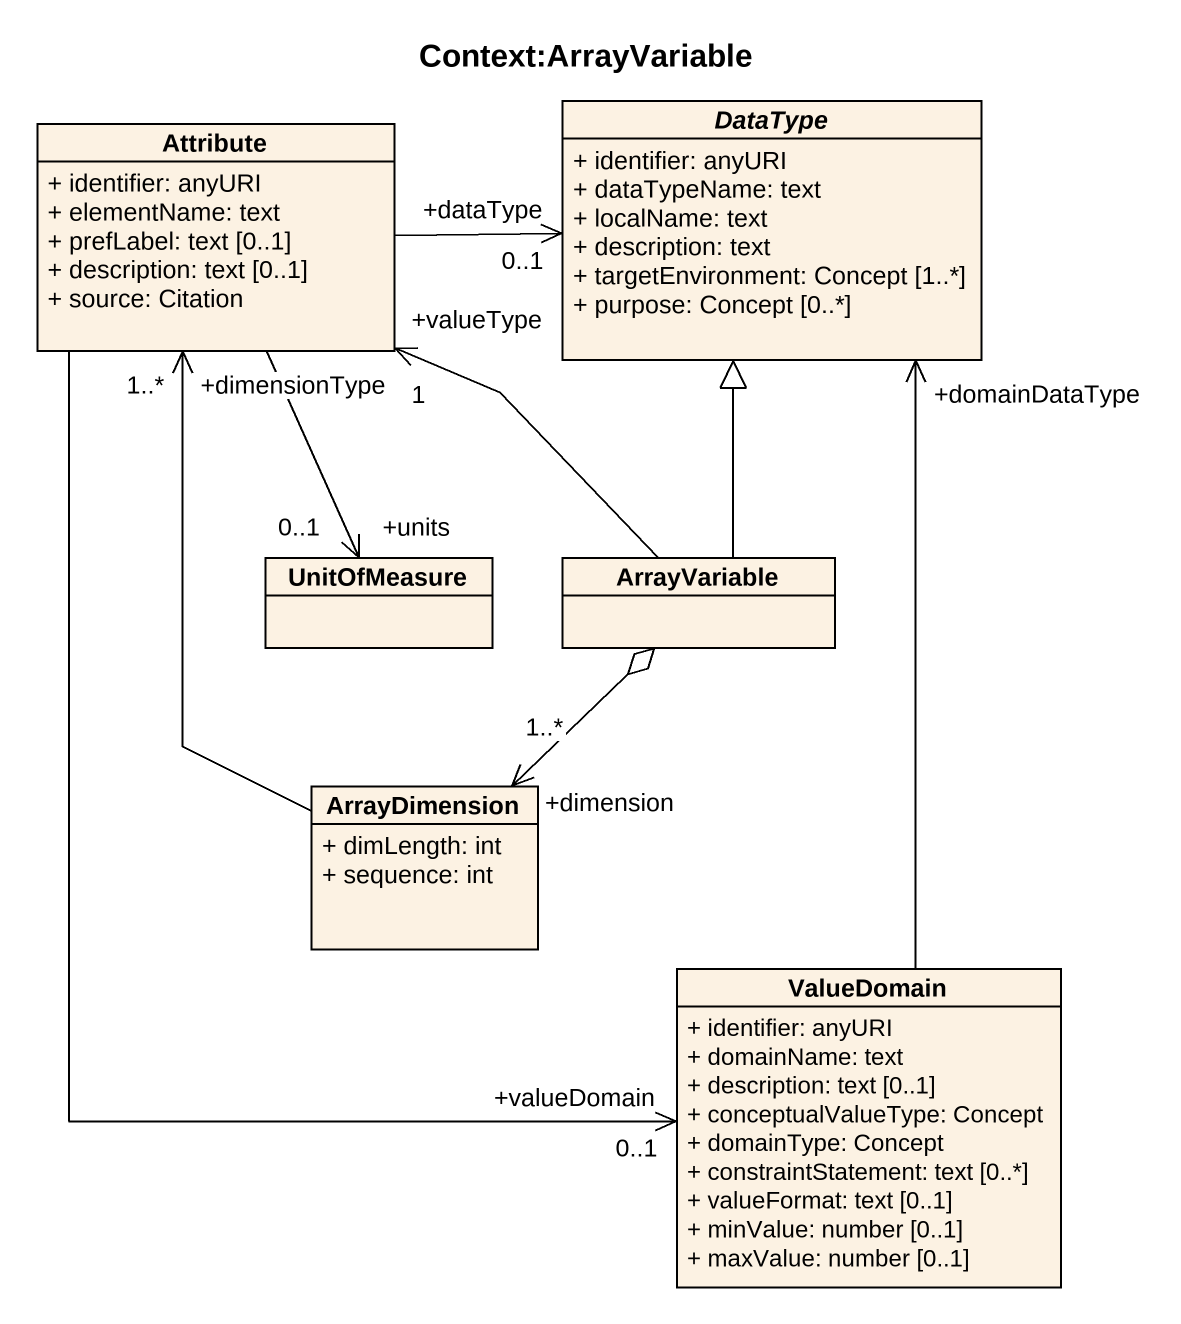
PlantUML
@startuml
title Context:ArrayVariable
hide circle
hide empty members
skinparam classAttributeIconSize 0
class Attribute {
  + identifier: anyURI
  + elementName: text
  + prefLabel: text [0..1]
  + description: text [0..1]
  + source: Citation
}
abstract class DataType {
  + identifier: anyURI
  + dataTypeName: text
  + localName: text
  + description: text
  + targetEnvironment: Concept [1..*]
  + purpose: Concept [0..*]
}
class UnitOfMeasure
class ArrayVariable
class ArrayDimension {
  + dimLength: int
  + sequence: int
}
class ValueDomain {
  + identifier: anyURI
  + domainName: text
  + description: text [0..1]
  + conceptualValueType: Concept
  + domainType: Concept
  + constraintStatement: text [0..*]
  + valueFormat: text [0..1]
  + minValue: number [0..1]
  + maxValue: number [0..1]
}
Attribute -right-> "+dataType\n0..1" DataType
Attribute --> "+units\n0..1" UnitOfMeasure
Attribute --> "+valueDomain\n0..1" ValueDomain
ArrayVariable -up-> "+valueType\n1" Attribute
ArrayVariable -up-|> DataType
ArrayDimension -up-> "+dimensionType\n1..*" Attribute
ArrayDimension "+dimension\n1..*" <-up-o ArrayVariable
ValueDomain -up-> "+domainDataType" DataType
@enduml
